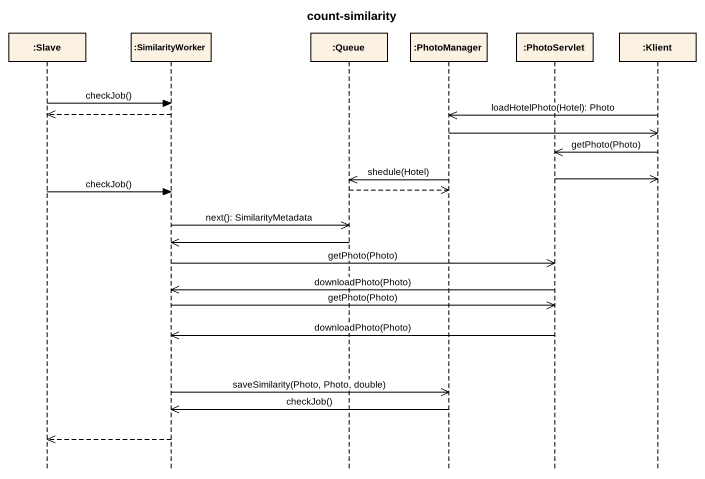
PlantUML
@startuml
title count-similarity
hide footbox
participant ":Slave" as Slave
participant ":SimilarityWorker" as SimilarityWorker
participant ":Queue" as Queue_
participant ":PhotoManager" as PhotoManager
participant ":PhotoServlet" as PhotoServlet
participant ":Klient" as Klient

Slave -> SimilarityWorker : checkJob()
SimilarityWorker -->> Slave
Klient ->> PhotoManager : loadHotelPhoto(Hotel): Photo
PhotoManager ->> Klient
Klient ->> PhotoServlet : getPhoto(Photo)
PhotoServlet ->> Klient
PhotoManager ->> Queue_ : shedule(Hotel)
Queue_ -->> PhotoManager
Slave -> SimilarityWorker : checkJob()
SimilarityWorker ->> Queue_ : next(): SimilarityMetadata
Queue_ ->> SimilarityWorker
SimilarityWorker ->> PhotoServlet : getPhoto(Photo)
PhotoServlet ->> SimilarityWorker : downloadPhoto(Photo)
SimilarityWorker ->> PhotoServlet : getPhoto(Photo)
PhotoServlet ->> SimilarityWorker : downloadPhoto(Photo)
SimilarityWorker ->> PhotoManager : saveSimilarity(Photo, Photo, double)
PhotoManager ->> SimilarityWorker : checkJob()
SimilarityWorker -->> Slave
@enduml
